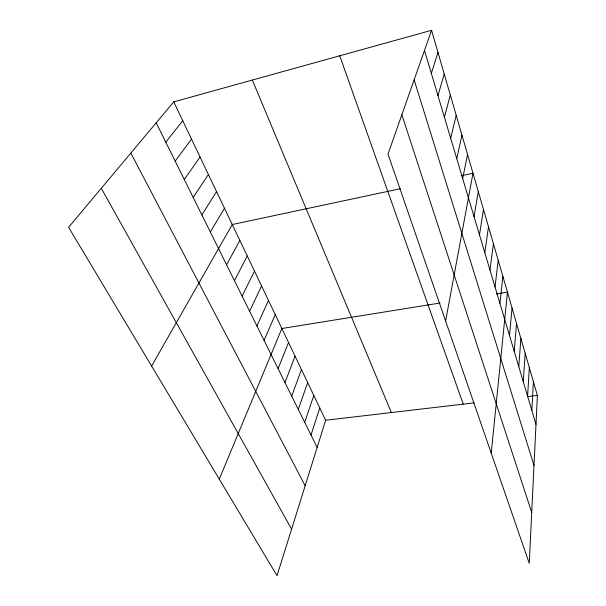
<?xml version="1.0" encoding="UTF-8"?>
<svg xmlns="http://www.w3.org/2000/svg" width="606" height="606" viewBox="0 0 606 606"><rect width="100%" height="100%" fill="white"/><g stroke="black" fill="none" stroke-linecap="round" stroke-linejoin="round"><path stroke-width="0.91" d="M431.57 30.3L537.393 395.46L529.258 563.353L387.999 154.106L431.57 30.3L173.74 101.869L68.607 227.303L277.04 575.7L325.642 420.253L173.74 101.869M531.841 410.444L533.409 381.719M527.591 396.195L529.333 367.668M523.243 381.591L525.167 353.275M518.781 366.638L520.895 338.542M514.206 351.298L516.524 323.46M509.517 335.572L512.047 308M491.239 453.212L507.457 292.16L496.359 293.948M499.92 303.386L502.889 276.412M495.011 286.918L498.215 260.277M489.974 270.026L493.42 243.733M484.8 252.687L488.504 226.773M479.49 234.886L483.467 209.388M474.043 216.6L478.301 191.549M445.622 321.059L472.991 173.24L461.143 175.763M462.681 178.512L467.544 154.447M456.765 158.666L461.954 135.146M450.682 138.251L456.204 115.322M444.418 117.246L450.303 94.945M437.971 95.627L444.236 74M431.328 73.356L437.994 52.464M310.992 435.01L319.786 407.974M304.704 422.329L313.802 395.43M298.281 409.361L307.689 382.613M291.706 396.104L301.44 369.531M284.979 382.553L295.061 356.154M278.101 368.683L288.532 342.481M219.281 479.157L281.866 328.497L440.054 303.023M264.08 340.398L275.245 314.628M256.929 325.983L268.481 300.447M249.611 311.226L261.565 285.941M242.12 296.122L254.49 271.117M234.454 280.661L247.248 255.944M226.599 264.822L239.84 240.415M151.621 366.062L232.257 224.531L400.422 188.701M210.305 231.962L224.5 208.259M201.851 214.91L216.547 191.594M193.178 197.427L208.403 174.528M184.285 179.497L200.056 157.037M175.164 161.098L191.504 139.107M165.794 142.213L182.732 120.723M325.642 420.253L474.104 402.869M527.455 396.627L537.393 395.46M101.293 188.299L291.592 529.167M130.835 153.06L305.166 485.754M156.181 122.813L317.15 447.417M252.338 80.045L391.37 412.557M339.739 55.79L463.234 404.141M401.854 114.739L531.72 512.441M414.133 79.848L534 465.446M424.488 50.419L535.992 424.351"/></g></svg>
